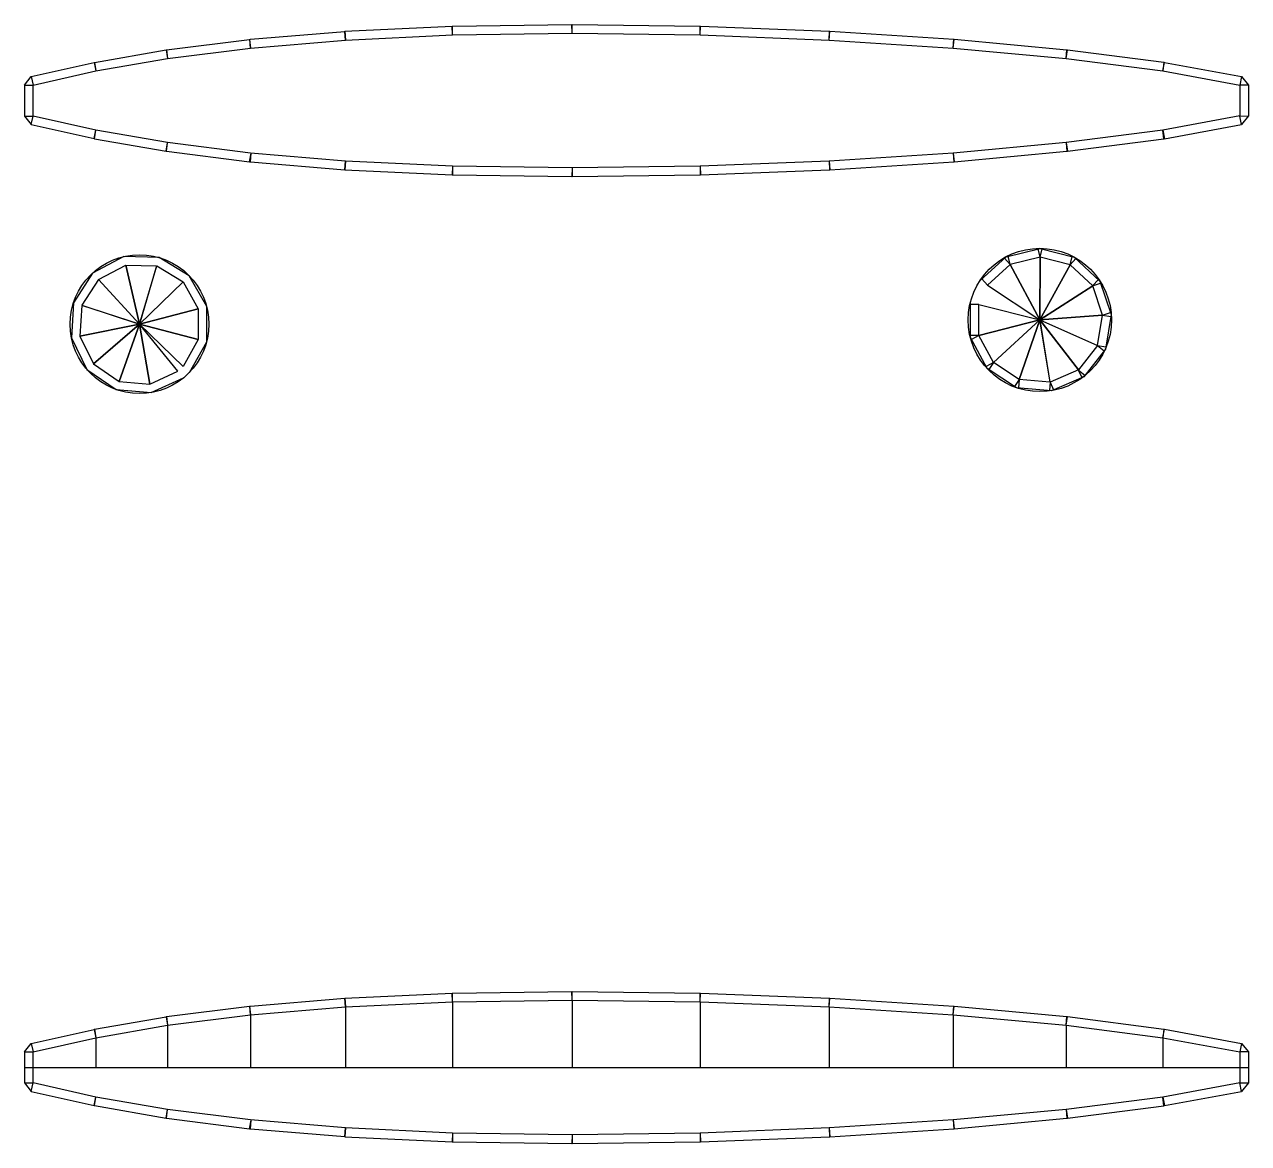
# Model space of a CAD drawing. Header units: millimetres. Extents: x -1424 to 8182, y -3104 to -104.
# Drawn here: x -1424 to -17, y -2199 to -912 of the extents above; entities that cross this region are included whole.
import ezdxf

# ---------------------------------------------------------------- set-up
doc = ezdxf.new("R2010")
doc.units = ezdxf.units.MM

msp = doc.modelspace()

# ---------------------------------------------------------------- linework, layer by layer
at = {"extrusion": (0.009294, 2.20156e-09, 0.999957)}
for p, q in [((-1055.9, -920.2, -340.2), (-932.6, -914.4, -340.2)), ((-932.1, -924.4, -340.2), (-932.6, -914.4, -340.2)), ((-932.6, -914.4, -340.2), (-932.2, -914.4, -340.2)), ((-932.2, -914.4, -340.2), (-794.9, -912.4, -340.2)), ((-932.1, -924.4, -340.2), (-932.2, -914.4, -340.2)), ((-794.8, -922.4, -340.2), (-794.9, -912.4, -340.2)), ((-794.9, -912.4, -340.2), (-794.6, -912.4, -340.2)), ((-794.8, -922.4, -340.2), (-794.6, -912.4, -340.2)), ((-794.6, -912.4, -340.2), (-647.4, -914.4, -340.2)), ((-647.6, -924.4, -340.2), (-647.4, -914.4, -340.2)), ((-647.6, -924.4, -340.2), (-647.2, -914.4, -340.2)), ((-647.4, -914.4, -340.2), (-647.2, -914.4, -340.2)), ((-647.2, -914.4, -340.2), (-498.8, -920.2, -340.2)), ((-1164.6, -929.3, -340.2), (-1056.2, -920.3, -340.2)), ((-1056.2, -920.3, -340.2), (-1055.9, -920.2, -340.2)), ((-1055.4, -930.2, -340.2), (-1056.2, -920.3, -340.2)), ((-1055.9, -920.2, -340.2), (-1055.4, -930.2, -340.2)), ((-499.2, -930.2, -340.2), (-498.8, -920.2, -340.2)), ((-499.2, -930.2, -340.2), (-498.5, -920.2, -340.2)), ((-498.8, -920.2, -340.2), (-498.5, -920.2, -340.2)), ((-498.5, -920.2, -340.2), (-355.9, -929.4, -340.2)), ((-1343.9, -955.9, -340.2), (-1261.5, -941.5, -340.2)), ((-1261.5, -941.5, -340.2), (-1259.8, -951.4, -340.2)), ((-1261.5, -941.5, -340.2), (-1261.1, -941.5, -340.2)), ((-1261.1, -941.5, -340.2), (-1165.8, -929.5, -340.2)), ((-1261.1, -941.5, -340.2), (-1259.8, -951.4, -340.2)), ((-1165.8, -929.5, -340.2), (-1164.6, -929.3, -340.2)), ((-1165.8, -929.5, -340.2), (-1164.6, -939.4, -340.2)), ((-1164.6, -939.4, -340.2), (-1165.4, -929.4, -340.2)), ((-356.6, -939.4, -340.2), (-355.9, -929.4, -340.2)), ((-356.6, -939.4, -340.2), (-355.6, -929.4, -340.2)), ((-355.9, -929.4, -340.2), (-355.6, -929.4, -340.2)), ((-355.6, -929.4, -340.2), (-225.8, -941.4, -340.2)), ((-226.7, -951.4, -340.2), (-225.8, -941.4, -340.2)), ((-226.7, -951.4, -340.2), (-225.4, -941.4, -340.2)), ((-225.8, -941.4, -340.2), (-225.4, -941.4, -340.2)), ((-225.4, -941.4, -340.2), (-114.3, -955.8, -340.2)), ((-1416.6, -972.3, -340.2), (-1344.4, -956, -340.2)), ((-1344.4, -956, -340.2), (-1343.9, -955.9, -340.2)), ((-1344.4, -956, -340.2), (-1342.2, -965.8, -340.2)), ((-1343.9, -955.9, -340.2), (-1342.2, -965.8, -340.2)), ((-114.3, -955.8, -340.2), (-115.6, -965.8, -340.2)), ((-115.6, -965.8, -340.2), (-113.8, -955.9, -340.2)), ((-114.3, -955.8, -340.2), (-113.8, -955.9, -340.2)), ((-113.8, -955.9, -340.2), (-25.3, -972.2, -340.2)), ((-1424.4, -982.1, -340.1), (-1416.6, -972.3, -340.2)), ((-1424.4, -982.1, -340.1), (-1424.4, -1017.6, -340.1)), ((-1424.4, -982.1, -340.1), (-1414.4, -982.1, -340.2)), ((-1416.6, -972.3, -340.2), (-1414.4, -982.1, -340.2)), ((-25.3, -972.2, -340.2), (-27.1, -982, -340.2)), ((-17.1, -982, -340.3), (-27.1, -982, -340.2)), ((-25.3, -972.2, -340.2), (-17.1, -982, -340.3)), ((-17.1, -982, -340.3), (-17.1, -1017.5, -340.3)), ((-1424.4, -1017.6, -340.1), (-1414.4, -1017.6, -340.2)), ((-1424.4, -1017.6, -340.1), (-1416.6, -1027.3, -340.2)), ((-1416.6, -1027.3, -340.2), (-1414.4, -1017.6, -340.2)), ((-27.1, -1017.6, -340.2), (-17.1, -1017.5, -340.3)), ((-25.3, -1027.4, -340.2), (-27.1, -1017.6, -340.2)), ((-17.1, -1017.5, -340.3), (-25.3, -1027.4, -340.2)), ((-1416.6, -1027.3, -340.2), (-1344.4, -1043.6, -340.2)), ((-1344.4, -1043.6, -340.2), (-1342.2, -1033.9, -340.2)), ((-1343.9, -1043.7, -340.2), (-1342.2, -1033.9, -340.2)), ((-115.6, -1033.9, -340.2), (-113.8, -1043.7, -340.2)), ((-114.3, -1043.8, -340.2), (-115.6, -1033.9, -340.2)), ((-113.8, -1043.7, -340.2), (-25.3, -1027.4, -340.2)), ((-1343.9, -1043.7, -340.2), (-1261.5, -1058.1, -340.2)), ((-1261.5, -1058.1, -340.2), (-1259.8, -1048.3, -340.2)), ((-1261.1, -1058.2, -340.2), (-1259.8, -1048.3, -340.2)), ((-226.7, -1048.3, -340.2), (-225.8, -1058.2, -340.2)), ((-226.7, -1048.3, -340.2), (-225.4, -1058.2, -340.2)), ((-225.4, -1058.2, -340.2), (-114.3, -1043.8, -340.2)), ((-113.8, -1043.7, -340.2), (-114.3, -1043.8, -340.2)), ((-1261.5, -1058.1, -340.2), (-1261.1, -1058.2, -340.2)), ((-1261.1, -1058.2, -340.2), (-1165.8, -1070.2, -340.2)), ((-1165.8, -1070.2, -340.2), (-1163.7, -1060.3, -340.2)), ((-1164.6, -1070.3, -340.2), (-1163.7, -1060.3, -340.2)), ((-1055.4, -1069.4, -340.2), (-1056.2, -1079.4, -340.2)), ((-1055.9, -1079.4, -340.2), (-1055.4, -1069.4, -340.2)), ((-499.2, -1069.4, -340.2), (-498.8, -1079.4, -340.2)), ((-499.2, -1069.4, -340.2), (-498.5, -1079.4, -340.2)), ((-356.6, -1060.3, -340.2), (-355.9, -1070.2, -340.2)), ((-356.6, -1060.3, -340.2), (-355.6, -1070.2, -340.2)), ((-355.6, -1070.2, -340.2), (-225.8, -1058.2, -340.2)), ((-225.8, -1058.2, -340.2), (-225.4, -1058.2, -340.2)), ((-1165.8, -1070.2, -340.2), (-1164.6, -1070.3, -340.2)), ((-1164.6, -1070.3, -340.2), (-1056.2, -1079.4, -340.2)), ((-1056.2, -1079.4, -340.2), (-1055.9, -1079.4, -340.2)), ((-1055.9, -1079.4, -340.2), (-932.6, -1085.2, -340.2)), ((-932.1, -1075.2, -340.2), (-932.6, -1085.2, -340.2)), ((-932.1, -1075.2, -340.2), (-932.2, -1085.2, -340.2)), ((-794.8, -1077.3, -340.2), (-794.9, -1087.3, -340.2)), ((-794.8, -1077.3, -340.2), (-794.6, -1087.3, -340.2)), ((-647.6, -1075.2, -340.2), (-647.4, -1085.2, -340.2)), ((-647.6, -1075.2, -340.2), (-647.2, -1085.2, -340.2)), ((-647.2, -1085.2, -340.2), (-498.8, -1079.4, -340.2)), ((-498.8, -1079.4, -340.2), (-498.5, -1079.4, -340.2)), ((-498.5, -1079.4, -340.2), (-355.9, -1070.2, -340.2)), ((-355.9, -1070.2, -340.2), (-355.9, -1070.2, -340.2)), ((-355.6, -1070.2, -340.2), (-355.9, -1070.2, -340.2)), ((-932.6, -1085.2, -340.2), (-932.2, -1085.2, -340.2)), ((-932.2, -1085.2, -340.2), (-794.9, -1087.3, -340.2)), ((-794.9, -1087.3, -340.2), (-794.6, -1087.3, -340.2)), ((-794.6, -1087.3, -340.2), (-647.4, -1085.2, -340.2)), ((-647.4, -1085.2, -340.2), (-647.2, -1085.2, -340.2)), ((-1310.3, -1179.1, -327.6), (-1346.1, -1198.1, -327.2)), ((-1269.7, -1180.3, -327.9), (-1310.3, -1179.1, -327.6)), ((-1234.9, -1201.2, -328.3), (-1269.7, -1180.3, -327.9)), ((-325.7, -1206.6, -337.4), (-295.8, -1179.4, -337.7)), ((-291.1, -1188.2, -337.7), (-297.6, -1181.1, -337.7)), ((-295.8, -1179.4, -337.7), (-256.5, -1169.8, -338.1)), ((-291.1, -1188.2, -337.7), (-293.4, -1178.8, -337.7)), ((-256.6, -1179.8, -338.1), (-258.9, -1170.3, -338)), ((-256.6, -1179.8, -338.1), (-254.2, -1170.4, -338.1)), ((-256.5, -1169.8, -338.1), (-217.4, -1179.9, -338.4)), ((-222.3, -1188.7, -338.4), (-219.8, -1179.3, -338.4)), ((-222.3, -1188.7, -338.4), (-215.6, -1181.6, -338.4)), ((-217.4, -1179.9, -338.4), (-187.9, -1207.4, -338.7)), ((-1346.1, -1198.1, -327.2), (-1368.1, -1232.2, -327)), ((-1214.9, -1236.6, -328.4), (-1234.9, -1201.2, -328.3)), ((-317.3, -1212.1, -337.5), (-323.9, -1204.9, -337.4)), ((-196.3, -1212.8, -338.6), (-189.7, -1205.7, -338.7)), ((-196.3, -1212.8, -338.6), (-187.1, -1209.7, -338.7)), ((-187.9, -1207.4, -338.7), (-174.9, -1245.7, -338.8)), ((-1368.1, -1232.2, -327), (-1370.4, -1272.7, -327)), ((-1214.9, -1277.1, -328.4), (-1214.9, -1236.6, -328.4)), ((-336.9, -1272.3, -337.3), (-336.9, -1231.9, -337.3)), ((-327.2, -1234.4, -337.4), (-336.9, -1234.4, -337.3)), ((-327.2, -1234.4, -337.4), (-327.2, -1234.4, -337.4)), ((-184.9, -1246.5, -338.7), (-175.7, -1243.4, -338.8)), ((-184.9, -1246.5, -338.7), (-175.3, -1248.1, -338.8)), ((-174.9, -1245.7, -338.8), (-181.7, -1285.5, -338.8)), ((-1370.4, -1272.7, -327), (-1352.5, -1309.2, -327.2)), ((-1234.8, -1312.5, -328.3), (-1214.9, -1277.1, -328.4)), ((-327.2, -1269.9, -337.4), (-336.9, -1269.9, -337.3)), ((-317.7, -1307.9, -337.5), (-336.9, -1272.3, -337.3)), ((-327.2, -1269.9, -337.4), (-335.7, -1274.5, -337.3)), ((-181.7, -1285.5, -338.8), (-206.6, -1317.3, -338.5)), ((-190.9, -1281.5, -338.7), (-183.2, -1287.4, -338.8)), ((-190.9, -1281.5, -338.7), (-181.3, -1283.1, -338.8)), ((-310.3, -1301.1, -337.6), (-318.9, -1305.7, -337.5)), ((-283.9, -1330, -337.8), (-317.7, -1307.9, -337.5)), ((-310.3, -1301.1, -337.6), (-315.7, -1309.2, -337.5)), ((-1352.5, -1309.2, -327.2), (-1319, -1332.1, -327.5)), ((-1278.6, -1335.6, -327.9), (-1241.7, -1318.8, -328.2)), ((-280.7, -1320.6, -337.8), (-286, -1328.7, -337.8)), ((-280.7, -1320.6, -337.8), (-281.5, -1330.2, -337.8)), ((-206.6, -1317.3, -338.5), (-243.7, -1333.4, -338.2)), ((-212.8, -1309.4, -338.5), (-208.9, -1318.3, -338.5)), ((-212.8, -1309.4, -338.5), (-205.1, -1315.4, -338.5)), ((-1319, -1332.1, -327.5), (-1278.6, -1335.6, -327.9)), ((-243.7, -1333.4, -338.2), (-283.9, -1330, -337.8)), ((-245.3, -1323.6, -338.2), (-246.1, -1333.2, -338.2)), ((-245.3, -1323.6, -338.2), (-241.4, -1332.5, -338.2)), ((-1055.9, -2031.9, -340.2), (-932.6, -2026.1, -340.2)), ((-932.1, -2036.1, -340.2), (-932.6, -2026.1, -340.2)), ((-932.6, -2026.1, -340.2), (-932.2, -2026.1, -340.2)), ((-932.2, -2026.1, -340.2), (-794.9, -2024, -340.2)), ((-932.1, -2036.1, -340.2), (-932.2, -2026.1, -340.2)), ((-794.8, -2034, -340.2), (-794.9, -2024, -340.2)), ((-794.9, -2024, -340.2), (-794.6, -2024, -340.2)), ((-794.8, -2034, -340.2), (-794.6, -2024, -340.2)), ((-794.6, -2024, -340.2), (-647.4, -2026.1, -340.2)), ((-647.6, -2036.1, -340.2), (-647.4, -2026.1, -340.2)), ((-647.6, -2036.1, -340.2), (-647.2, -2026.1, -340.2)), ((-647.4, -2026.1, -340.2), (-647.2, -2026.1, -340.2)), ((-647.2, -2026.1, -340.2), (-498.8, -2031.9, -340.2)), ((-1164.6, -2041, -340.2), (-1056.2, -2031.9, -340.2)), ((-1055.4, -2041.9, -340.2), (-1056.2, -2031.9, -340.2)), ((-1056.2, -2031.9, -340.2), (-1055.9, -2031.9, -340.2)), ((-1055.9, -2031.9, -340.2), (-1055.4, -2041.9, -340.2)), ((-932.1, -2036.1, -340.2), (-932.1, -2111.5, -340.2)), ((-794.8, -2034, -340.2), (-794.7, -2111.5, -340.2)), ((-647.6, -2036.1, -340.2), (-647.6, -2111.5, -340.2)), ((-499.2, -2041.9, -340.2), (-498.8, -2031.9, -340.2)), ((-499.2, -2041.9, -340.2), (-498.5, -2031.9, -340.2)), ((-498.8, -2031.9, -340.2), (-498.5, -2031.9, -340.2)), ((-498.5, -2031.9, -340.2), (-355.9, -2041.1, -340.2)), ((-1343.9, -2067.6, -340.2), (-1261.5, -2053.2, -340.2)), ((-1261.5, -2053.2, -340.2), (-1261.1, -2053.1, -340.2)), ((-1261.5, -2053.2, -340.2), (-1259.8, -2063, -340.2)), ((-1261.1, -2053.1, -340.2), (-1165.8, -2041.1, -340.2)), ((-1261.1, -2053.1, -340.2), (-1259.8, -2063, -340.2)), ((-1165.8, -2041.1, -340.2), (-1164.6, -2041, -340.2)), ((-1165.8, -2041.1, -340.2), (-1164.6, -2051.1, -340.2)), ((-1164.6, -2051.1, -340.2), (-1165.4, -2041.1, -340.2)), ((-1164.6, -2051.1, -340.2), (-1164.6, -2111.5, -340.1)), ((-1055.4, -2041.9, -340.2), (-1055.4, -2111.5, -340.2)), ((-499.2, -2041.9, -340.2), (-499.2, -2111.5, -340.2)), ((-356.6, -2051.1, -340.2), (-355.9, -2041.1, -340.2)), ((-356.6, -2051.1, -340.2), (-355.6, -2041.1, -340.2)), ((-356.6, -2051.1, -340.2), (-356.6, -2111.5, -340.2)), ((-355.9, -2041.1, -340.2), (-355.6, -2041.1, -340.2)), ((-355.6, -2041.1, -340.2), (-225.8, -2053.1, -340.2)), ((-226.7, -2063, -340.2), (-225.8, -2053.1, -340.2)), ((-226.7, -2063, -340.2), (-225.4, -2053.1, -340.2)), ((-225.8, -2053.1, -340.2), (-225.4, -2053.1, -340.2)), ((-225.4, -2053.1, -340.2), (-114.3, -2067.5, -340.2)), ((-1416.6, -2084, -340.2), (-1344.4, -2067.7, -340.2)), ((-1344.4, -2067.7, -340.2), (-1343.9, -2067.6, -340.2)), ((-1344.4, -2067.7, -340.2), (-1342.2, -2077.4, -340.2)), ((-1343.9, -2067.6, -340.2), (-1342.2, -2077.4, -340.2)), ((-1259.8, -2063, -340.2), (-1259.8, -2111.5, -340.1)), ((-226.7, -2063, -340.2), (-226.7, -2111.5, -340.3)), ((-114.3, -2067.5, -340.2), (-115.6, -2077.4, -340.2)), ((-115.6, -2077.4, -340.2), (-113.8, -2067.6, -340.2)), ((-114.3, -2067.5, -340.2), (-113.8, -2067.6, -340.2)), ((-113.8, -2067.6, -340.2), (-25.3, -2083.9, -340.2)), ((-1342.2, -2077.4, -340.2), (-1342.2, -2111.5, -340.1)), ((-115.6, -2077.4, -340.2), (-115.6, -2111.5, -340.3)), ((-1424.4, -2093.7, -340.1), (-1416.6, -2084, -340.2)), ((-1424.4, -2093.7, -340.1), (-1424.4, -2129.2, -340.1)), ((-1424.4, -2093.7, -340.1), (-1414.4, -2093.7, -340.2)), ((-1416.6, -2084, -340.2), (-1414.4, -2093.7, -340.2)), ((-25.3, -2083.9, -340.2), (-27.1, -2093.7, -340.2)), ((-17.1, -2093.7, -340.3), (-27.1, -2093.7, -340.2)), ((-25.3, -2083.9, -340.2), (-17.1, -2093.7, -340.3)), ((-17.1, -2093.7, -340.3), (-17.1, -2129.2, -340.3)), ((-1424.4, -2111.5, -340.1), (-17.1, -2111.5, -340.3)), ((-1424.4, -2129.2, -340.1), (-1414.4, -2129.2, -340.2)), ((-1424.4, -2129.2, -340.1), (-1416.6, -2139, -340.2)), ((-1416.6, -2139, -340.2), (-1414.4, -2129.2, -340.2)), ((-1416.6, -2139, -340.2), (-1344.4, -2155.3, -340.2)), ((-27.1, -2129.3, -340.2), (-17.1, -2129.2, -340.3)), ((-25.3, -2139.1, -340.2), (-27.1, -2129.3, -340.2)), ((-17.1, -2129.2, -340.3), (-25.3, -2139.1, -340.2)), ((-1344.4, -2155.3, -340.2), (-1342.2, -2145.6, -340.2)), ((-1343.9, -2155.4, -340.2), (-1342.2, -2145.6, -340.2)), ((-115.6, -2145.6, -340.2), (-113.8, -2155.4, -340.2)), ((-114.3, -2155.5, -340.2), (-115.6, -2145.6, -340.2)), ((-113.8, -2155.4, -340.2), (-25.3, -2139.1, -340.2)), ((-1343.9, -2155.4, -340.2), (-1261.5, -2169.8, -340.2)), ((-1261.5, -2169.8, -340.2), (-1259.8, -2159.9, -340.2)), ((-1261.1, -2169.9, -340.2), (-1259.8, -2159.9, -340.2)), ((-226.7, -2159.9, -340.2), (-225.8, -2169.9, -340.2)), ((-226.7, -2159.9, -340.2), (-225.4, -2169.9, -340.2)), ((-225.4, -2169.9, -340.2), (-114.3, -2155.5, -340.2)), ((-113.8, -2155.4, -340.2), (-114.3, -2155.5, -340.2)), ((-1261.5, -2169.8, -340.2), (-1261.1, -2169.9, -340.2)), ((-1261.1, -2169.9, -340.2), (-1165.8, -2181.9, -340.2)), ((-1165.8, -2181.9, -340.2), (-1163.7, -2172, -340.2)), ((-1164.6, -2182, -340.2), (-1163.7, -2172, -340.2)), ((-1055.4, -2181.1, -340.2), (-1056.2, -2191, -340.2)), ((-1055.9, -2191.1, -340.2), (-1055.4, -2181.1, -340.2)), ((-499.2, -2181.1, -340.2), (-498.8, -2191.1, -340.2)), ((-499.2, -2181.1, -340.2), (-498.5, -2191.1, -340.2)), ((-356.6, -2171.9, -340.2), (-355.9, -2181.9, -340.2)), ((-356.6, -2171.9, -340.2), (-355.6, -2181.9, -340.2)), ((-355.6, -2181.9, -340.2), (-225.8, -2169.9, -340.2)), ((-225.8, -2169.9, -340.2), (-225.4, -2169.9, -340.2)), ((-1165.8, -2181.9, -340.2), (-1164.6, -2182, -340.2)), ((-1164.6, -2182, -340.2), (-1056.2, -2191, -340.2)), ((-1056.2, -2191, -340.2), (-1055.9, -2191.1, -340.2)), ((-1055.9, -2191.1, -340.2), (-932.6, -2196.9, -340.2)), ((-932.1, -2186.9, -340.2), (-932.6, -2196.9, -340.2)), ((-932.1, -2186.9, -340.2), (-932.2, -2196.9, -340.2)), ((-794.8, -2189, -340.2), (-794.9, -2199, -340.2)), ((-794.8, -2189, -340.2), (-794.6, -2199, -340.2)), ((-647.6, -2186.9, -340.2), (-647.4, -2196.9, -340.2)), ((-647.6, -2186.9, -340.2), (-647.2, -2196.9, -340.2)), ((-647.2, -2196.9, -340.2), (-498.8, -2191.1, -340.2)), ((-498.8, -2191.1, -340.2), (-498.5, -2191.1, -340.2)), ((-498.5, -2191.1, -340.2), (-355.9, -2181.9, -340.2)), ((-355.9, -2181.9, -340.2), (-355.9, -2181.9, -340.2)), ((-355.6, -2181.9, -340.2), (-355.9, -2181.9, -340.2)), ((-932.6, -2196.9, -340.2), (-932.2, -2196.9, -340.2)), ((-932.2, -2196.9, -340.2), (-794.9, -2199, -340.2)), ((-794.9, -2199, -340.2), (-794.6, -2199, -340.2)), ((-794.6, -2199, -340.2), (-647.4, -2196.9, -340.2)), ((-647.4, -2196.9, -340.2), (-647.2, -2196.9, -340.2))]:
    msp.add_line(p, q, dxfattribs=at)
for points, elevation in [([(-1342.2, -965.8), (-1259.8, -951.4), (-1164.6, -939.4), (-1055.4, -930.2), (-932.1, -924.4), (-794.8, -922.4), (-647.6, -924.4), (-499.2, -930.2), (-356.6, -939.4), (-226.7, -951.4), (-115.6, -965.8), (-27.1, -982), (-27.1, -1017.5), (-115.6, -1033.8), (-226.7, -1048.2), (-356.6, -1060.2), (-499.2, -1069.4), (-647.6, -1075.2), (-794.8, -1077.2), (-932.1, -1075.2), (-1055.4, -1069.4), (-1164.6, -1060.2), (-1259.8, -1048.2), (-1342.2, -1033.8), (-1414.4, -1017.6), (-1414.4, -982.1)], -340.2), ([(-1224.6, -1274.6), (-1292.1, -1256.9), (-1224.6, -1239.1)], -328.4), ([(-1342.2, -2077.4), (-1259.8, -2063), (-1164.6, -2051.1), (-1055.4, -2041.9), (-932.1, -2036.1), (-794.8, -2034), (-647.6, -2036.1), (-499.2, -2041.9), (-356.6, -2051.1), (-226.7, -2063), (-115.6, -2077.4), (-27.1, -2093.7), (-27.1, -2129.2), (-115.6, -2145.5), (-226.7, -2159.9), (-356.6, -2171.9), (-499.2, -2181), (-647.6, -2186.9), (-794.8, -2188.9), (-932.1, -2186.9), (-1055.4, -2181), (-1164.6, -2171.9), (-1259.8, -2159.9), (-1342.2, -2145.5), (-1414.4, -2129.2), (-1414.4, -2093.7)], -340.2)]:
    msp.add_lwpolyline(points, close=True, dxfattribs=dict(elevation=elevation))
at = {"extrusion": (0.009294, 2.20156e-09, 0.999957), "elevation": -340.4}
for points in [[(-287.9, -1188.2), (-253.9, -1252.1), (-253.4, -1179.8)], [(-253.4, -1179.8), (-253.9, -1252.1), (-219.1, -1188.7)], [(-314.2, -1212.1), (-253.9, -1252.1), (-287.9, -1188.2)], [(-219.1, -1188.7), (-253.9, -1252.1), (-193.1, -1212.8)], [(-193.1, -1212.9), (-253.9, -1252.1), (-181.7, -1246.5)], [(-324.1, -1234.4), (-253.9, -1252.1), (-324.1, -1269.9)], [(-324.1, -1269.9), (-253.9, -1252.1), (-307.2, -1301.1)], [(-307.2, -1301.1), (-253.9, -1252.1), (-277.5, -1320.6)], [(-277.5, -1320.6), (-253.9, -1252.1), (-242.2, -1323.6)], [(-181.7, -1246.5), (-253.9, -1252.1), (-187.7, -1281.5)], [(-242.1, -1323.6), (-253.9, -1252.1), (-209.6, -1309.4)], [(-209.6, -1309.4), (-253.9, -1252.1), (-187.7, -1281.5)]]:
    msp.add_lwpolyline(points, close=True, dxfattribs=at)
at = {"extrusion": (0.013628, -0.008221, 0.999873), "elevation": -335.7}
msp.add_lwpolyline([(-1303.4, -1191.7), (-1287.5, -1259.7), (-1334.8, -1208.2)], close=True, dxfattribs=at)
at = {"extrusion": (0.009029, -0.00929, 0.999916), "elevation": -328.4}
msp.add_lwpolyline([(-1269.5, -1193), (-1289.1, -1260), (-1305, -1192)], close=True, dxfattribs=at)
at = {"extrusion": (0.004488, -0.007955, 0.999958), "elevation": -324.2}
msp.add_lwpolyline([(-1240.6, -1210.8), (-1290.7, -1259.5), (-1270.9, -1192.5)], close=True, dxfattribs=at)
at = {"extrusion": (0.017115, -0.00502, 0.999841), "elevation": -344.2}
msp.add_lwpolyline([(-1567.7, 950), (-1569.7, 880.2), (-1533.7, 940)], close=True, dxfattribs=at)
at = {"extrusion": (0.001199, -0.004567, 0.999989), "elevation": -324.3}
msp.add_lwpolyline([(-1224.2, -1240.6), (-1291.7, -1258.4), (-1241.6, -1209.7)], close=True, dxfattribs=at)
at = {"extrusion": (0.018572, -0.000528339, 0.999827), "elevation": -351.7}
msp.add_lwpolyline([(-1308.9, 1317.6), (-1293.1, 1249.6), (-1273.4, 1316.6)], close=True, dxfattribs=at)
at = {"extrusion": (0.017629, 0.00411, 0.999836), "elevation": -356.3}
msp.add_lwpolyline([(-963.2, 1599.4), (-930.7, 1537.6), (-928.7, 1607.4)], close=True, dxfattribs=at)
at = {"extrusion": (0.014533, 0.007676, 0.999865), "elevation": -356.8}
msp.add_lwpolyline([(-1310.7, -1320), (-1287.2, -1254.2), (-1340, -1300)], close=True, dxfattribs=at)
at = {"extrusion": (0.010086, 0.00926, 0.999906), "elevation": -353.1}
msp.add_lwpolyline([(-1276.9, -1322.5), (-1288.8, -1253.7), (-1312.2, -1319.5)], close=True, dxfattribs=at)
at = {"extrusion": (0.001199, 0.004567, 0.999989), "elevation": -335.7}
msp.add_lwpolyline([(-1241.6, -1304), (-1291.7, -1255.4), (-1224.2, -1273.1)], close=True, dxfattribs=at)
at = {"extrusion": (0.005433, 0.008454, 0.99995), "elevation": -346.1}
msp.add_lwpolyline([(-1246.2, -1308.1), (-1290.3, -1254), (-1278.5, -1322.9)], close=True, dxfattribs=at)
at = {"extrusion": (0.009294, 2.20156e-09, 0.999957)}
for centre, radius in [((-1289, -1256.9, -340.4), 79.8), ((-253.9, -1252.1, -340.4), 82.4)]:
    msp.add_circle(centre, radius, dxfattribs=at)

doc.saveas('drawing.dxf')
